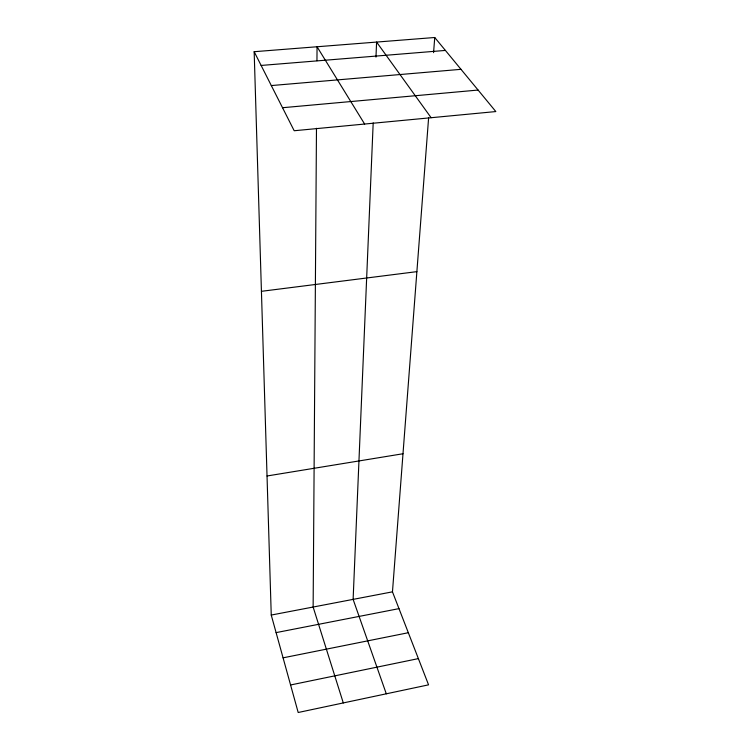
<?xml version="1.0" encoding="UTF-8"?>
<svg xmlns="http://www.w3.org/2000/svg" width="750" height="750" viewBox="0 0 750 750"><rect width="100%" height="100%" fill="white"/><g stroke="black" fill="none" stroke-linecap="round" stroke-linejoin="round"><path stroke-width="1.12" d="M316.481 128.269L313.134 607.041L343.294 702.938M316.95 60.741L317.053 46.753L364.631 124.041M373.191 122.878L353.119 599.381L386.297 693.816M375.966 57.094L376.603 42.075L431.119 117.713M254.166 51.703L294.188 130.744L495.834 111.562L434.738 37.5L254.166 51.703L271.247 615.056L298.191 712.5L428.559 684.844L392.466 591.844L428.606 117.9M433.575 52.659L434.738 37.5M290.578 684.975L418.378 658.612M283.078 657.834L408.328 632.719M276.103 632.616L398.972 608.634M271.247 615.056L392.466 591.844M267.028 475.988L402.994 453.75M261.431 291.319L416.878 271.641M282.534 107.719L478.097 90.056M271.312 85.566L460.988 69.319M261.122 65.447L445.406 50.428"/></g></svg>
